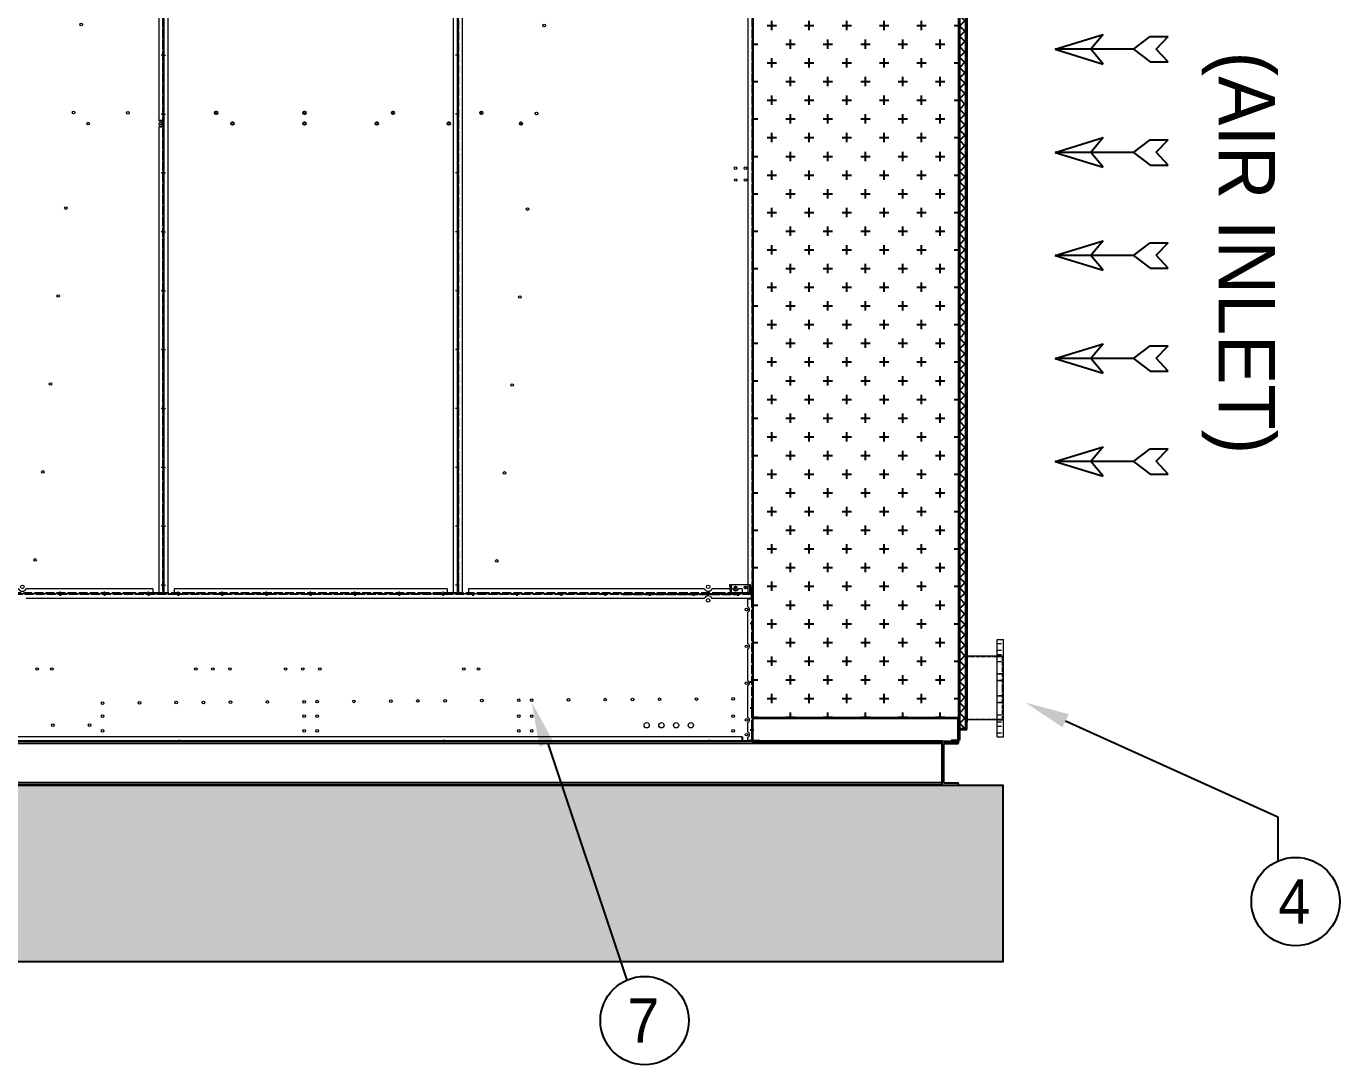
# Model space of a CAD drawing. Header units: millimetres. Extents: x 3347 to 35460, y 2813 to 25521.
# Drawn here: x 17433 to 21893, y 9521 to 13048 of the extents above; entities that cross this region are included whole.
import ezdxf
from ezdxf import colors
from ezdxf.entities.mleader import LeaderData, LeaderLine
from ezdxf.enums import TextEntityAlignment as Align
from ezdxf.math import Vec2, Vec3

# ---------------------------------------------------------------- set-up
doc = ezdxf.new("R2010")
doc.units = ezdxf.units.MM
doc.linetypes.add('DASHED', pattern=[15, 12, -3])
for name, color, linetype in [('냉각탑_dim', 1, 'Continuous'), ('냉각탑_text', 3, 'Continuous'), ('냉각탑_기초', 23, 'Continuous'), ('냉각탑_찬넬방진', 1, 'Continuous')]:
    doc.layers.add(name, color=color, linetype=linetype)
doc.styles.get("Standard").update_dxf_attribs({"font": 'arial.ttf'})
doc.styles.add('돋움', font='Dotum.ttf')

# ---------------------------------------------------------------- blocks, each defined once
blk = doc.blocks.new('화살표 IN OUT')
at = {"layer": '냉각탑_dim'}
for p, q in [((-163.5, 50), (-121.5, 0)), ((0, 0), (-163.5, 50)), ((-322.7, 43), (-383.9, 43)), ((-343.1, 0.5), (-383.9, 43)), ((-383.9, -43), (-343.1, 0.5)), ((-266.4, 0), (-322.7, 43)), ((-266.4, 0), (-322.7, -43)), ((-266.4, 0), (0, 0)), ((-163.5, -50), (-121.5, 0)), ((0, 0), (-163.5, -50)), ((-322.7, -43), (-383.9, -43))]:
    blk.add_line(p, q, dxfattribs=at)
blk = doc.blocks.new('A$C579358C4')
at = {"color": 7, "lineweight": 13, "ltscale": 0.055146}
blk.add_line((2.3, 30.2), (0, 3.8), dxfattribs=at)
at = {"color": 7, "lineweight": 13, "ltscale": 0.035719}
blk.add_line((3.5, 20.7), (2, 3.6), dxfattribs=at)
at = {"color": 7, "lineweight": 13, "ltscale": 0.004167}
for p, q in [((4.3, 30), (2.3, 30.2)), ((72.6, 29.8), (70.6, 30))]:
    blk.add_line(p, q, dxfattribs=at)
at = {"color": 7, "lineweight": 13, "ltscale": 0.13159}
for p, q in [((66.7, 30), (3.5, 30)), ((66.7, 0), (3.5, 0))]:
    blk.add_line(p, q, dxfattribs=at)
at = {"color": 7, "lineweight": 13, "ltscale": 0.055208}
for p, q in [((3.5, 3.5), (3.5, 30)), ((66.7, 3.5), (66.7, 30)), ((66.7, 30), (66.7, 3.5))]:
    blk.add_line(p, q, dxfattribs=at)
at = {"color": 7, "linetype": 'DASHED', "lineweight": 13, "ltscale": 0.055208}
blk.add_line((3.5, 30), (3.5, 3.5), dxfattribs=at)
at = {"color": 7, "linetype": 'DASHED', "lineweight": 13, "ltscale": 0.001633}
blk.add_line((4.3, 30), (3.5, 30), dxfattribs=at)
at = {"color": 7, "linetype": 'DASHED', "lineweight": 13, "ltscale": 0.019427}
blk.add_line((4.3, 30), (3.5, 20.7), dxfattribs=at)
at = {"color": 7, "lineweight": 13, "ltscale": 0.007292}
for p, q in [((3.5, 3.5), (3.5, 0)), ((66.7, 3.5), (66.7, 0))]:
    blk.add_line(p, q, dxfattribs=at)
at = {"color": 7, "linetype": 'DASHED', "lineweight": 13, "ltscale": 0.003125}
blk.add_line((3.5, 2), (3.5, 3.5), dxfattribs=at)
at = {"color": 7, "linetype": 'DASHED', "lineweight": 13, "ltscale": 0.13159}
blk.add_line((3.5, 2), (66.7, 2), dxfattribs=at)
at = {"color": 7, "linetype": 'DASHED', "lineweight": 13, "ltscale": 0.004167}
for p, q in [((3.5, 0), (3.5, 2)), ((25, 0), (25, 2)), ((25, 0), (25, 2)), ((25, 0), (25, 2)), ((25, 0), (25, 2)), ((25, 0), (25, 2)), ((25, 0), (25, 2)), ((25, 0), (25, 2)), ((25, 0), (25, 2)), ((25, 0), (25, 2)), ((25, 0), (25, 2)), ((25, 0), (25, 2)), ((45, 0), (45, 2)), ((45, 0), (45, 2)), ((45, 0), (45, 2)), ((45, 0), (45, 2)), ((45, 0), (45, 2)), ((45, 0), (45, 2)), ((45, 0), (45, 2)), ((45, 0), (45, 2)), ((45, 0), (45, 2)), ((45, 0), (45, 2)), ((45, 0), (45, 2)), ((66.7, 0), (66.7, 2)), ((71.4, 16.7), (69.4, 16.8)), ((71.4, 16.7), (69.4, 16.8)), ((72, 22.6), (70, 22.8)), ((72, 22.6), (70, 22.8))]:
    blk.add_line(p, q, dxfattribs=at)
at = {"color": 7, "lineweight": 13, "ltscale": 0.129957}
blk.add_line((66.7, 30), (4.3, 30), dxfattribs=at)
at = {"color": 7, "lineweight": 13, "ltscale": 0.003125}
blk.add_line((66.7, 2), (66.7, 3.5), dxfattribs=at)
at = {"color": 7, "lineweight": 13, "ltscale": 0.000261465}
for p, q in [((66.8, 2), (66.7, 2)), ((66.7, 0), (66.8, 0))]:
    blk.add_line(p, q, dxfattribs=at)
at = {"color": 7, "lineweight": 13, "ltscale": 0.055693}
for p, q in [((70.6, 30), (68.3, 3.4)), ((72.6, 29.8), (70.3, 3.2))]:
    blk.add_line(p, q, dxfattribs=at)
at = {"color": 7, "lineweight": 13}
for centre in [(18.5, 20), (51.7, 20)]:
    blk.add_circle(centre, 3, dxfattribs=at)
for centre, radius, start, end in [((3.5, 3.5), 3.5, 175, 270), ((3.5, 3.5), 1.5, 175, 270), ((66.8, 3.5), 1.5, 270, 355), ((66.8, 3.5), 3.5, 270, 355)]:
    blk.add_arc(centre, radius, start, end, dxfattribs=at)
blk = doc.blocks.new('A$C66D76F0F')
at = {"color": 7, "lineweight": 13, "ltscale": 2.5}
for p, q in [((5, 2857.9), (8.1, 2857.9)), ((5, 2857.9), (5, 8.1)), ((8.1, 2861), (8.1, 2859.4)), ((21.6, 2861), (8.1, 2861)), ((8.1, 2859.4), (8.1, 2857.9)), ((8.1, 2859.4), (21.6, 2859.4)), ((20, 2857.9), (8.1, 2857.9)), ((20, 2774), (20, 2857.9)), ((21.6, 2861), (987.4, 2861)), ((21.6, 2861), (21.6, 2857.9)), ((21.6, 2846), (21.6, 2857.9)), ((1000.9, 2861), (987.4, 2861)), ((987.4, 2861), (987.4, 2857.9)), ((987.4, 2859.4), (1000.9, 2859.4)), ((987.4, 2846), (987.4, 2857.9)), ((989, 2857.9), (989, 1610.4)), ((1000.9, 2857.9), (989, 2857.9)), ((1000.9, 2861), (1000.9, 2859.4)), ((1000.9, 2859.4), (1000.9, 2857.9)), ((1004, 2857.9), (1000.9, 2857.9)), ((1004, 8.1), (1004, 2857.9)), ((987.4, 2846), (21.6, 2846)), ((20, 8.1), (20, 2758)), ((989, 1590.4), (989, 8.1)), ((5, 8.1), (8.1, 8.1)), ((8.1, 8.1), (20, 8.1)), ((8.1, 6.6), (8.1, 8.1)), ((8.1, 5), (8.1, 6.6)), ((21.6, 6.6), (8.1, 6.6)), ((8.1, 5), (21.6, 5)), ((21.6, 5), (98.3, 5)), ((53.9, 20), (40, 20)), ((40, 20), (40, 5)), ((92.3, 20), (73, 20)), ((105, 6.6), (98.3, 6.6)), ((105, 5), (98.3, 5)), ((111.7, 6.6), (105, 6.6)), ((111.7, 5), (105, 5)), ((127.3, 20), (111.4, 20)), ((111.7, 5), (897.3, 5)), ((512.7, 20), (146.4, 20)), ((969, 20), (539.3, 20)), ((904, 6.6), (897.3, 6.6)), ((904, 5), (897.3, 5)), ((910.7, 6.6), (904, 6.6)), ((910.7, 5), (904, 5)), ((910.7, 5), (987.4, 5)), ((969, 20), (969, 5)), ((1000.9, 6.6), (987.4, 6.6)), ((987.4, 5), (1000.9, 5)), ((989, 8.1), (1000.9, 8.1)), ((1000.9, 6.6), (1000.9, 8.1)), ((1004, 8.1), (1000.9, 8.1)), ((1000.9, 5), (1000.9, 6.6))]:
    blk.add_line(p, q, dxfattribs=at)
at = {"color": 7, "linetype": 'DASHED', "lineweight": 13, "ltscale": 2.5}
for p, q in [((6.6, 8.1), (6.6, 2857.9)), ((21.6, 2859.4), (987.4, 2859.4)), ((50, 2859.4), (50, 2861)), ((59, 2859.4), (59, 2861)), ((200, 2859.4), (200, 2861)), ((209, 2859.4), (209, 2861)), ((350, 2859.4), (350, 2861)), ((359, 2859.4), (359, 2861)), ((500, 2859.4), (500, 2861)), ((509, 2859.4), (509, 2861)), ((650, 2859.4), (650, 2861)), ((659, 2859.4), (659, 2861)), ((800, 2859.4), (800, 2861)), ((809, 2859.4), (809, 2861)), ((950, 2859.4), (950, 2861)), ((959, 2859.4), (959, 2861)), ((1002.4, 2857.9), (1002.4, 8.1)), ((1002.4, 2836), (1004, 2836)), ((1002.4, 2830), (1004, 2830)), ((1002.4, 2636), (1004, 2636)), ((1002.4, 2630), (1004, 2630)), ((5, 2507.5), (6.6, 2507.5)), ((5, 2498.5), (6.6, 2498.5)), ((1002.4, 2436), (1004, 2436)), ((1002.4, 2430), (1004, 2430)), ((5, 2307.5), (6.6, 2307.5)), ((5, 2298.5), (6.6, 2298.5)), ((1002.4, 2236), (1004, 2236)), ((1002.4, 2230), (1004, 2230)), ((5, 2107.5), (6.6, 2107.5)), ((5, 2098.5), (6.6, 2098.5)), ((1002.4, 2036), (1004, 2036)), ((1002.4, 2030), (1004, 2030)), ((5, 1907.5), (6.6, 1907.5)), ((5, 1898.5), (6.6, 1898.5)), ((1002.4, 1836), (1004, 1836)), ((1002.4, 1830), (1004, 1830)), ((5, 1707.5), (6.6, 1707.5)), ((5, 1698.5), (6.6, 1698.5)), ((1002.4, 1636), (1004, 1636)), ((1002.4, 1630), (1004, 1630)), ((5, 1507.5), (6.6, 1507.5)), ((5, 1498.5), (6.6, 1498.5)), ((1002.4, 1436), (1004, 1436)), ((1002.4, 1430), (1004, 1430)), ((5, 1307.5), (6.6, 1307.5)), ((5, 1298.5), (6.6, 1298.5)), ((1002.4, 1236), (1004, 1236)), ((1002.4, 1230), (1004, 1230)), ((5, 1107.5), (6.6, 1107.5)), ((5, 1098.5), (6.6, 1098.5)), ((1002.4, 1036), (1004, 1036)), ((1002.4, 1030), (1004, 1030)), ((5, 907.5), (6.6, 907.5)), ((5, 898.5), (6.6, 898.5)), ((1002.4, 836), (1004, 836)), ((1002.4, 830), (1004, 830)), ((5, 707.5), (6.6, 707.5)), ((5, 698.5), (6.6, 698.5)), ((1002.4, 636), (1004, 636)), ((1002.4, 630), (1004, 630)), ((5, 507.5), (6.6, 507.5)), ((5, 498.5), (6.6, 498.5)), ((1002.4, 436), (1004, 436)), ((1002.4, 430), (1004, 430)), ((5, 307.5), (6.6, 307.5)), ((5, 298.5), (6.6, 298.5)), ((1002.4, 236), (1004, 236)), ((1002.4, 230), (1004, 230)), ((5, 107.5), (6.6, 107.5)), ((5, 98.5), (6.6, 98.5)), ((98.3, 6.6), (21.6, 6.6)), ((50, 5), (50, 6.6)), ((59, 5), (59, 6.6)), ((897.3, 6.6), (111.7, 6.6)), ((200, 5), (200, 6.6)), ((209, 5), (209, 6.6)), ((350, 5), (350, 6.6)), ((359, 5), (359, 6.6)), ((500, 5), (500, 6.6)), ((509, 5), (509, 6.6)), ((650, 5), (650, 6.6)), ((659, 5), (659, 6.6)), ((800, 5), (800, 6.6)), ((809, 5), (809, 6.6)), ((987.4, 6.6), (910.7, 6.6)), ((950, 5), (950, 6.6)), ((959, 5), (959, 6.6)), ((1002.4, 36), (1004, 36)), ((1002.4, 30), (1004, 30))]:
    blk.add_line(p, q, dxfattribs=at)
at = {"color": 7, "lineweight": 5}
for p, q in [((54.5, 2866), (54.5, 2854.4)), ((204.5, 2866), (204.5, 2854.4)), ((354.5, 2866), (354.5, 2854.4)), ((504.5, 2866), (504.5, 2854.4)), ((654.5, 2866), (654.5, 2854.4)), ((804.5, 2866), (804.5, 2854.4)), ((954.5, 2866), (954.5, 2854.4)), ((1009, 2833), (997.4, 2833)), ((0, 2703), (11.6, 2703)), ((1009, 2633), (997.4, 2633)), ((0, 2503), (11.6, 2503)), ((1009, 2433), (997.4, 2433)), ((0, 2303), (11.6, 2303)), ((1009, 2233), (997.4, 2233)), ((0, 2103), (11.6, 2103)), ((1009, 2033), (997.4, 2033)), ((0, 1903), (11.6, 1903)), ((1009, 1833), (997.4, 1833)), ((0, 1703), (11.6, 1703)), ((1009, 1633), (997.4, 1633)), ((0, 1503), (11.6, 1503)), ((1009, 1433), (997.4, 1433)), ((0, 1303), (11.6, 1303)), ((1009, 1233), (997.4, 1233)), ((0, 1103), (11.6, 1103)), ((1009, 1033), (997.4, 1033)), ((0, 903), (11.6, 903)), ((1009, 833), (997.4, 833)), ((0, 703), (11.6, 703)), ((1009, 633), (997.4, 633)), ((0, 503), (11.6, 503)), ((1009, 433), (997.4, 433)), ((0, 303), (11.6, 303)), ((1009, 233), (997.4, 233)), ((0, 103), (11.6, 103)), ((54.5, 0), (54.5, 11.6)), ((204.5, 0), (204.5, 11.6)), ((354.5, 0), (354.5, 11.6)), ((504.5, 0), (504.5, 11.6)), ((654.5, 0), (654.5, 11.6)), ((804.5, 0), (804.5, 11.6)), ((954.5, 0), (954.5, 11.6)), ((1009, 33), (997.4, 33))]:
    blk.add_line(p, q, dxfattribs=at)
at = {"color": 7, "ltscale": 2.5}
for p, q in [((994.4, 1610.4), (989, 1610.4)), ((994.4, 1590.4), (989, 1590.4))]:
    blk.add_line(p, q, dxfattribs=at)
at = {"color": 7}
for centre in [(598.5, 2813.5), (645, 2813.5)]:
    blk.add_circle(centre, 4.5, dxfattribs=at)
at = {"color": 7, "lineweight": 13, "ltscale": 2.5}
for centre, radius in [((804.6, 2833.9), 4.5), ((778.4, 2535.1), 4.5), ((752.3, 2236.2), 4.5), ((726.1, 1937.4), 4.5), ((700, 1638.5), 4.5), ((884.4, 1637.4), 4.5), ((749.4, 1600.4), 4.5), ((994.4, 1600.4), 4.5), ((673.7, 1313.8), 4.5), ((647.5, 1015), 4.5), ((621.4, 716.1), 4.5), ((595.2, 417.3), 4.5), ((569.1, 118.4), 4.5), ((526, 27), 6), ((526, 27), 6)]:
    blk.add_circle(centre, radius, dxfattribs=at)
at = {"color": 7, "lineweight": 13}
for centre in [(26, 2766), (62.3, 2715.9), (157.9, 2686.4), (253.4, 2656.9), (344, 2644), (257.2, 2601), (292.2, 2601), (330.6, 2601), (365.6, 2601), (162.7, 1557), (197.7, 1557), (236.1, 1557), (271.1, 1557), (162.4, 1517), (197.4, 1517), (235.8, 1517), (270.8, 1517), (28.5, 23), (63.5, 23), (101.9, 23), (136.9, 23)]:
    blk.add_circle(centre, 4.5, dxfattribs=at)
at = {"color": 7, "lineweight": 13, "ltscale": 2.5}
for centre, radius, start, end in [((26, 2766), 10, 126.8725, 233.1275), ((526, 27), 15, 207.8181, 332.1819)]:
    blk.add_arc(centre, radius, start, end, dxfattribs=at)
at = {"color": 7, "ltscale": 2.5}
for centre, start, end in [((994.4, 1600.4), 16.262, 90), ((994.4, 1600.4), 270, 343.738), ((1013.6, 1600.4), 163.738, 196.262)]:
    blk.add_arc(centre, 10, start, end, dxfattribs=at)
at = {"color": 7, "lineweight": 5}
for centre in [(63.5, 23), (101.9, 23), (136.9, 23)]:
    blk.add_arc(centre, 10, 197.4609, 342.5391, dxfattribs=at)
blk = doc.blocks.new('A$C7131374D')
at = {"color": 7, "lineweight": 13, "ltscale": 2.5}
for p, q in [((16.6, 2856), (3.1, 2856)), ((3.1, 2856), (3.1, 2854.4)), ((16.6, 2856), (982.4, 2856)), ((16.6, 2856), (16.6, 2852.9)), ((995.9, 2856), (982.4, 2856)), ((982.4, 2856), (982.4, 2852.9)), ((995.9, 2856), (995.9, 2854.4)), ((0, 2852.9), (3.1, 2852.9)), ((0, 2852.9), (0, 3.1)), ((3.1, 2854.4), (16.6, 2854.4)), ((3.1, 2854.4), (3.1, 2852.9)), ((15, 2852.9), (3.1, 2852.9)), ((15, 3.1), (15, 2852.9)), ((16.6, 2841), (16.6, 2852.9)), ((982.4, 2841), (16.6, 2841)), ((982.4, 2854.4), (995.9, 2854.4)), ((982.4, 2841), (982.4, 2852.9)), ((984, 2852.9), (984, 3.1)), ((995.9, 2852.9), (984, 2852.9)), ((995.9, 2854.4), (995.9, 2852.9)), ((999, 2852.9), (995.9, 2852.9)), ((999, 3.1), (999, 2852.9)), ((0, 3.1), (3.1, 3.1)), ((3.1, 3.1), (15, 3.1)), ((3.1, 1.6), (3.1, 3.1)), ((3.1, 0), (3.1, 1.6)), ((16.6, 1.6), (3.1, 1.6)), ((3.1, 0), (16.6, 0)), ((16.6, 0), (93.3, 0)), ((835.7, 15), (35, 15)), ((35, 15), (35, 0)), ((100, 1.6), (93.3, 1.6)), ((100, 0), (93.3, 0)), ((106.7, 1.6), (100, 1.6)), ((106.7, 0), (100, 0)), ((106.7, 0), (892.3, 0)), ((933.4, 15), (862.3, 15)), ((899, 1.6), (892.3, 1.6)), ((899, 0), (892.3, 0)), ((905.7, 1.6), (899, 1.6)), ((905.7, 0), (899, 0)), ((905.7, 0), (982.4, 0)), ((964, 15), (950.7, 15)), ((964, 15), (964, 0)), ((995.9, 1.6), (982.4, 1.6)), ((982.4, 0), (995.9, 0)), ((984, 3.1), (995.9, 3.1)), ((999, 3.1), (995.9, 3.1)), ((995.9, 1.6), (995.9, 3.1)), ((995.9, 0), (995.9, 1.6))]:
    blk.add_line(p, q, dxfattribs=at)
at = {"color": 7, "linetype": 'DASHED', "lineweight": 13, "ltscale": 2.5}
for p, q in [((45, 2854.4), (45, 2856)), ((54, 2854.4), (54, 2856)), ((195, 2854.4), (195, 2856)), ((204, 2854.4), (204, 2856)), ((345, 2854.4), (345, 2856)), ((354, 2854.4), (354, 2856)), ((495, 2854.4), (495, 2856)), ((504, 2854.4), (504, 2856)), ((645, 2854.4), (645, 2856)), ((654, 2854.4), (654, 2856)), ((795, 2854.4), (795, 2856)), ((804, 2854.4), (804, 2856)), ((945, 2854.4), (945, 2856)), ((954, 2854.4), (954, 2856)), ((1.6, 2832.5), (0, 2832.5)), ((1.6, 2823.5), (0, 2823.5)), ((1.6, 3.1), (1.6, 2852.9)), ((16.6, 2854.4), (982.4, 2854.4)), ((997.4, 2852.9), (997.4, 3.1)), ((999, 2701), (997.4, 2701)), ((999, 2695), (997.4, 2695)), ((1.6, 2632.5), (0, 2632.5)), ((1.6, 2623.5), (0, 2623.5)), ((999, 2501), (997.4, 2501)), ((999, 2495), (997.4, 2495)), ((1.6, 2432.5), (0, 2432.5)), ((1.6, 2423.5), (0, 2423.5)), ((999, 2301), (997.4, 2301)), ((999, 2295), (997.4, 2295)), ((1.6, 2232.5), (0, 2232.5)), ((1.6, 2223.5), (0, 2223.5)), ((999, 2101), (997.4, 2101)), ((999, 2095), (997.4, 2095)), ((1.6, 2032.5), (0, 2032.5)), ((1.6, 2023.5), (0, 2023.5)), ((999, 1901), (997.4, 1901)), ((999, 1895), (997.4, 1895)), ((1.6, 1832.5), (0, 1832.5)), ((1.6, 1823.5), (0, 1823.5)), ((999, 1701), (997.4, 1701)), ((999, 1695), (997.4, 1695)), ((1.6, 1632.5), (0, 1632.5)), ((1.6, 1623.5), (0, 1623.5)), ((999, 1501), (997.4, 1501)), ((999, 1495), (997.4, 1495)), ((1.6, 1432.5), (0, 1432.5)), ((1.6, 1423.5), (0, 1423.5)), ((999, 1301), (997.4, 1301)), ((999, 1295), (997.4, 1295)), ((1.6, 1232.5), (0, 1232.5)), ((1.6, 1223.5), (0, 1223.5)), ((999, 1101), (997.4, 1101)), ((999, 1095), (997.4, 1095)), ((1.6, 1032.5), (0, 1032.5)), ((1.6, 1023.5), (0, 1023.5)), ((999, 901), (997.4, 901)), ((999, 895), (997.4, 895)), ((1.6, 832.5), (0, 832.5)), ((1.6, 823.5), (0, 823.5)), ((999, 701), (997.4, 701)), ((999, 695), (997.4, 695)), ((1.6, 632.5), (0, 632.5)), ((1.6, 623.5), (0, 623.5)), ((1.6, 432.5), (0, 432.5)), ((1.6, 423.5), (0, 423.5)), ((1.6, 232.5), (0, 232.5)), ((1.6, 223.5), (0, 223.5)), ((1.6, 32.5), (0, 32.5)), ((1.6, 23.5), (0, 23.5)), ((93.3, 1.6), (16.6, 1.6)), ((45, 0), (45, 1.6)), ((54, 0), (54, 1.6)), ((892.3, 1.6), (106.7, 1.6)), ((195, 0), (195, 1.6)), ((204, 0), (204, 1.6)), ((345, 0), (345, 1.6)), ((354, 0), (354, 1.6)), ((495, 0), (495, 1.6)), ((504, 0), (504, 1.6)), ((645, 0), (645, 1.6)), ((654, 0), (654, 1.6)), ((795, 0), (795, 1.6)), ((804, 0), (804, 1.6)), ((982.4, 1.6), (905.7, 1.6)), ((945, 0), (945, 1.6)), ((954, 0), (954, 1.6))]:
    blk.add_line(p, q, dxfattribs=at)
at = {"color": 7, "lineweight": 13, "ltscale": 2.5}
for centre, radius in [((370.2, 2825.1), 4.5), ((344, 2526.3), 4.5), ((317.9, 2227.4), 4.5), ((291.7, 1928.6), 4.5), ((265.6, 1629.7), 4.5), ((235.6, 1305.4), 4.5), ((209.4, 1006.6), 4.5), ((183.3, 707.7), 4.5), ((157.1, 408.9), 4.5), ((131, 110), 4.5), ((849, 22), 6)]:
    blk.add_circle(centre, radius, dxfattribs=at)
at = {"color": 7, "lineweight": 13}
for centre in [(942.3, 2828), (975.3, 2828), (942.1, 1444), (975.3, 1444), (942.3, 1404), (975.3, 1404), (942.1, 20), (975.3, 20)]:
    blk.add_circle(centre, 4.5, dxfattribs=at)
at = {"color": 7, "lineweight": 25, "ltscale": 1.25}
for centre in [(78.4, 1632.4), (213.4, 1595.4)]:
    blk.add_circle(centre, 4.5, dxfattribs=at)
at = {"color": 7, "lineweight": 13, "ltscale": 2.5}
blk.add_arc((849, 22), 15, 207.8181, 332.1819, dxfattribs=at)
at = {"color": 7}
blk.add_arc((942.1, 20), 10, 210.0024, 329.9976, dxfattribs=at)
blk = doc.blocks.new('1')
h = blk.add_hatch()
h.set_pattern_fill('CROSS', color=5, scale=10)
h.set_pattern_definition([(0, (-663311.014, 25116.09), (63.5, 63.5), [31.75, -95.25]), (90, (-663295.14, 25100.216), (-63.5, 63.5), [31.75, -95.25])])
h.paths.add_polyline_path([(20598.7, 14178.3), (19900.3, 14178.3), (19900.3, 10700.3), (20598.7, 10700.3)])
at = {"ltscale": 500}
h = blk.add_hatch(dxfattribs=at)
h.set_pattern_fill('ANSI37', color=251, scale=200)
h.set_pattern_definition([(45, (-10775.428, -1888.057), (-17.67767, 17.67767), []), (135, (-10775.428, -1888.057), (-17.67767, -17.67767), [])])
h.paths.add_polyline_path([(20623.7, 13555.8), (20623.7, 14177.6), (20601.9, 14177.6), (20601.9, 10663), (20623.7, 10663), (20623.7, 10684.8)])
for p, q in [((19898.7, 14220.3), (19898.7, 10620.3)), ((20598.7, 14220.3), (20598.7, 10620.3)), ((19900.3, 14178.3), (19900.3, 10700.3)), ((20598.7, 14179.9), (20598.7, 10698.7)), ((19900.3, 10700.3), (20598.7, 10700.3)), ((19900.3, 10698.7), (20597.1, 10698.7)), ((19900.3, 10621.9), (19900.3, 10698.7)), ((20597.1, 10621.9), (20597.1, 10698.7)), ((19923.7, 10621.9), (19923.7, 10620.3)), ((19923.7, 10620.3), (20573.7, 10620.3)), ((20573.7, 10621.9), (20573.7, 10620.3))]:
    blk.add_line(p, q)
at = {"color": 251, "ltscale": 500}
for p, q in [((20598.7, 14217.3), (20598.7, 10623.3)), ((20601.9, 14217.3), (20601.9, 10623.3)), ((20623.7, 10684.8), (20623.7, 14155.8)), ((20626.9, 14155.8), (20626.9, 10684.8)), ((20601.9, 10663), (20623.7, 10663)), ((20623.7, 10663), (20623.7, 10684.8)), ((20623.7, 10684.8), (20626.9, 10684.8)), ((20626.9, 10659.8), (20626.9, 10684.8)), ((20598.7, 10623.3), (20601.9, 10623.3)), ((20601.9, 10659.8), (20626.9, 10659.8))]:
    blk.add_line(p, q, dxfattribs=at)
at = {"color": 7, "lineweight": 13, "ltscale": 2.5}
for p, q in [((17899.7, 13975.2), (17899.7, 11125.4)), ((17914.7, 11125.4), (17914.7, 13975.2)), ((18882.7, 13975.2), (18882.7, 11125.4)), ((18897.7, 11125.4), (18897.7, 13975.2)), ((19895.2, 11120.3), (16902.2, 11120.3)), ((17899.7, 11125.4), (17902.8, 11125.4)), ((17902.8, 11123.9), (17902.8, 11125.4)), ((17902.8, 11125.4), (17914.7, 11125.4)), ((17916.3, 11123.9), (17902.8, 11123.9)), ((17902.8, 11122.3), (17902.8, 11123.9)), ((17902.8, 11122.3), (17916.3, 11122.3)), ((17915.8, 11122.3), (17992.5, 11122.3)), ((18862.7, 11137.3), (17934.7, 11137.3)), ((17934.7, 11137.3), (17934.7, 11122.3)), ((17999.2, 11123.9), (17992.5, 11123.9)), ((17999.2, 11122.3), (17992.5, 11122.3)), ((18005.9, 11123.9), (17999.2, 11123.9)), ((18005.9, 11122.3), (17999.2, 11122.3)), ((18005.9, 11122.3), (18791.5, 11122.3)), ((18798.2, 11123.9), (18791.5, 11123.9)), ((18798.2, 11122.3), (18791.5, 11122.3)), ((18804.9, 11123.9), (18798.2, 11123.9)), ((18804.9, 11122.3), (18798.2, 11122.3)), ((18804.9, 11122.3), (18881.6, 11122.3)), ((18862.7, 11137.3), (18862.7, 11122.3)), ((18895.1, 11123.9), (18881.6, 11123.9)), ((18881.6, 11122.3), (18895.1, 11122.3)), ((18882.7, 11125.4), (18895.1, 11125.4)), ((18897.7, 11125.4), (18895.1, 11125.4)), ((18895.1, 11123.9), (18895.1, 11125.4)), ((18895.1, 11122.3), (18895.1, 11123.9)), ((19458.2, 11120.3), (19851.2, 11120.3)), ((19895.2, 11120.3), (19895.2, 11116.8)), ((19895.2, 11105.3), (19895.2, 11116.8)), ((19896.7, 11116.8), (19895.2, 11116.8)), ((19896.7, 11103.3), (19896.7, 11116.8)), ((19898.7, 11116.8), (19896.7, 11116.8)), ((19898.7, 11116.8), (19898.7, 11103.3)), ((19735.4, 11105.3), (17433, 11105.3)), ((19895.2, 11105.3), (19762, 11105.3)), ((19883.7, 11076), (19883.7, 11103.3)), ((19883.7, 11103.3), (19895.2, 11103.3)), ((19898.7, 11103.3), (19895.2, 11103.3)), ((19898.7, 10623.8), (19898.7, 11103.3)), ((19883.7, 10951), (19883.7, 11058.6)), ((19883.7, 10826), (19883.7, 10933.6)), ((19883.7, 10701), (19883.7, 10808.6)), ((19883.7, 10651), (19883.7, 10683.6)), ((19863.7, 10635.3), (16933.7, 10635.3)), ((17941.9, 10620.3), (17055.5, 10620.3)), ((17941.9, 10622.3), (17948.7, 10622.3)), ((17941.9, 10620.3), (17948.7, 10620.3)), ((17955.5, 10622.3), (17948.7, 10622.3)), ((17955.5, 10620.3), (17948.7, 10620.3)), ((18841.9, 10620.3), (17955.5, 10620.3)), ((18841.9, 10622.3), (18848.7, 10622.3)), ((18841.9, 10620.3), (18848.7, 10620.3)), ((18855.5, 10622.3), (18848.7, 10622.3)), ((18855.5, 10620.3), (18848.7, 10620.3)), ((19741.9, 10620.3), (18855.5, 10620.3)), ((19741.9, 10622.3), (19748.7, 10622.3)), ((19741.9, 10620.3), (19748.7, 10620.3)), ((19755.5, 10622.3), (19748.7, 10622.3)), ((19755.5, 10620.3), (19748.7, 10620.3)), ((19881.7, 10620.3), (19755.5, 10620.3)), ((19881.7, 10622.3), (19895.2, 10622.3)), ((19895.2, 10620.3), (19881.7, 10620.3)), ((19883.7, 10623.8), (19883.7, 10633.6)), ((19883.7, 10623.8), (19895.2, 10623.8)), ((19898.7, 10623.8), (19895.2, 10623.8)), ((19895.2, 10622.3), (19895.2, 10623.8)), ((19895.2, 10620.3), (19895.2, 10622.3))]:
    blk.add_line(p, q, dxfattribs=at)
at = {"color": 7, "linetype": 'DASHED', "lineweight": 13, "ltscale": 2.5}
for p, q in [((17901.3, 11125.4), (17901.3, 13975.2)), ((18896.1, 13975.2), (18896.1, 11125.4)), ((17901.3, 11354.8), (17899.7, 11354.8)), ((17901.3, 11345.8), (17899.7, 11345.8)), ((19895.2, 11118.3), (16902.2, 11118.3)), ((17545.2, 11118.3), (17545.2, 11120.3)), ((17551.2, 11118.3), (17551.2, 11120.3)), ((17695.2, 11118.3), (17695.2, 11120.3)), ((17701.2, 11118.3), (17701.2, 11120.3)), ((17845.2, 11118.3), (17845.2, 11120.3)), ((17851.2, 11118.3), (17851.2, 11120.3)), ((17992.5, 11123.9), (17915.8, 11123.9)), ((17945.7, 11118.3), (17945.7, 11120.3)), ((17951.7, 11118.3), (17951.7, 11120.3)), ((18791.5, 11123.9), (18005.9, 11123.9)), ((18095.7, 11118.3), (18095.7, 11120.3)), ((18101.7, 11118.3), (18101.7, 11120.3)), ((18245.7, 11118.3), (18245.7, 11120.3)), ((18251.7, 11118.3), (18251.7, 11120.3)), ((18395.7, 11118.3), (18395.7, 11120.3)), ((18401.7, 11118.3), (18401.7, 11120.3)), ((18545.7, 11118.3), (18545.7, 11120.3)), ((18551.7, 11118.3), (18551.7, 11120.3)), ((18695.7, 11118.3), (18695.7, 11120.3)), ((18701.7, 11118.3), (18701.7, 11120.3)), ((18881.6, 11123.9), (18804.9, 11123.9)), ((18845.7, 11118.3), (18845.7, 11120.3)), ((18851.7, 11118.3), (18851.7, 11120.3)), ((18946.2, 11118.3), (18946.2, 11120.3)), ((18952.2, 11118.3), (18952.2, 11120.3)), ((19096.2, 11118.3), (19096.2, 11120.3)), ((19102.2, 11118.3), (19102.2, 11120.3)), ((19246.2, 11118.3), (19246.2, 11120.3)), ((19252.2, 11118.3), (19252.2, 11120.3)), ((19396.2, 11118.3), (19396.2, 11120.3)), ((19402.2, 11118.3), (19402.2, 11120.3)), ((19458.2, 11118.3), (19851.2, 11118.3)), ((19896.7, 10623.8), (19896.7, 11103.3)), ((17055.5, 10622.3), (17941.9, 10622.3)), ((17955.5, 10622.3), (18841.9, 10622.3)), ((18855.5, 10622.3), (19741.9, 10622.3)), ((19755.5, 10622.3), (19881.7, 10622.3))]:
    blk.add_line(p, q, dxfattribs=at)
at = {"color": 7, "lineweight": 5}
for p, q in [((17894.7, 12950.3), (17906.3, 12950.3)), ((18902.7, 12950.3), (18891.1, 12950.3)), ((17894.7, 12750.3), (17906.3, 12750.3)), ((18902.7, 12750.3), (18891.1, 12750.3)), ((17894.7, 12550.3), (17906.3, 12550.3)), ((18902.7, 12550.3), (18891.1, 12550.3)), ((17894.7, 12350.3), (17906.3, 12350.3)), ((18902.7, 12350.3), (18891.1, 12350.3)), ((17894.7, 12150.3), (17906.3, 12150.3)), ((18902.7, 12150.3), (18891.1, 12150.3)), ((17894.7, 11950.3), (17906.3, 11950.3)), ((18902.7, 11950.3), (18891.1, 11950.3)), ((17894.7, 11750.3), (17906.3, 11750.3)), ((18902.7, 11750.3), (18891.1, 11750.3)), ((17894.7, 11550.3), (17906.3, 11550.3)), ((18902.7, 11550.3), (18891.1, 11550.3)), ((17894.7, 11350.3), (17906.3, 11350.3)), ((18902.7, 11350.3), (18891.1, 11350.3)), ((17894.7, 11150.3), (17906.3, 11150.3)), ((17948.7, 11117.3), (17948.7, 11128.9)), ((18098.7, 11117.3), (18098.7, 11128.9)), ((18248.7, 11117.3), (18248.7, 11128.9)), ((18398.7, 11117.3), (18398.7, 11128.9)), ((18548.7, 11117.3), (18548.7, 11128.9)), ((18698.7, 11117.3), (18698.7, 11128.9)), ((18848.7, 11117.3), (18848.7, 11128.9)), ((18902.7, 11150.3), (18891.1, 11150.3))]:
    blk.add_line(p, q, dxfattribs=at)
at = {"color": 7}
for p, q in [((17548.2, 11125.3), (17548.2, 11113.3)), ((17698.2, 11125.3), (17698.2, 11113.3)), ((17848.2, 11125.3), (17848.2, 11113.3)), ((17948.7, 11125.3), (17948.7, 11113.3)), ((18098.7, 11125.3), (18098.7, 11113.3)), ((18248.7, 11125.3), (18248.7, 11113.3)), ((18398.7, 11125.3), (18398.7, 11113.3)), ((18548.7, 11125.3), (18548.7, 11113.3)), ((18698.7, 11125.3), (18698.7, 11113.3)), ((18848.7, 11125.3), (18848.7, 11113.3)), ((18949.2, 11125.3), (18949.2, 11113.3)), ((19099.2, 11125.3), (19099.2, 11113.3)), ((19249.2, 11125.3), (19249.2, 11113.3)), ((19399.2, 11125.3), (19399.2, 11113.3)), ((19549.2, 11125.3), (19549.2, 11113.3)), ((19699.2, 11125.3), (19699.2, 11113.3)), ((19849.2, 11125.3), (19849.2, 11113.3)), ((19903.7, 11020.3), (19891.7, 11020.3)), ((19903.7, 10820.3), (19891.7, 10820.3)), ((19903.7, 10732.8), (19891.7, 10732.8)), ((19903.7, 10657.8), (19891.7, 10657.8))]:
    blk.add_line(p, q, dxfattribs=at)
at = {"color": 7, "lineweight": 13, "ltscale": 1.25}
for p, q in [((20730, 10635.3), (20730, 10965.3)), ((20752, 10635.3), (20752, 10965.3)), ((20730, 10692.2), (20626.9, 10692.2)), ((20730, 10635.3), (20752, 10635.3))]:
    blk.add_line(p, q, dxfattribs=at)
at = {"color": 7, "linetype": 'DASHED', "lineweight": 13, "ltscale": 1.25}
for p, q in [((20747, 10800.3), (20747, 10692.2)), ((20752, 10774.3), (20730, 10774.3)), ((20730, 10774.3), (20752, 10774.3)), ((20752, 10751.3), (20730, 10751.3)), ((20730, 10751.3), (20752, 10751.3)), ((20730, 10709.3), (20752, 10709.3)), ((20730, 10709.3), (20752, 10709.3)), ((20747, 10694.2), (20626.9, 10694.2)), ((20747, 10692.2), (20730, 10692.2)), ((20752, 10691.3), (20730, 10691.3)), ((20730, 10686.3), (20752, 10686.3)), ((20730, 10686.3), (20752, 10686.3)), ((20730, 10671.7), (20752, 10671.7)), ((20730, 10671.7), (20752, 10671.7)), ((20730, 10648.7), (20752, 10648.7)), ((20730, 10648.7), (20752, 10648.7))]:
    blk.add_line(p, q, dxfattribs=at)
at = {"color": 7, "ltscale": 2.5}
blk.add_line((19863.7, 10635.3), (19863.7, 10620.3), dxfattribs=at)
at = {"ltscale": 500}
for p, q in [((19898.7, 10620.3), (19923.7, 10620.3)), ((19900.3, 10621.9), (19923.7, 10621.9)), ((20597.1, 10621.9), (20573.7, 10621.9)), ((20598.7, 10620.3), (20573.7, 10620.3))]:
    blk.add_line(p, q, dxfattribs=at)
at = {"color": 7, "ltscale": 2.5}
for centre in [(18078.1, 12754.7), (18378.1, 12754.7), (18678.1, 12754.7), (18133.1, 12717.7), (18378.1, 12717.7), (18623.1, 12717.7), (18868.1, 12717.7)]:
    blk.add_circle(centre, 4.5, dxfattribs=at)
at = {"color": 7, "lineweight": 13, "ltscale": 2.5}
for centre, radius in [((19748.7, 11098.3), 6), ((19878.7, 11067.3), 4.5), ((19878.7, 10942.3), 4.5), ((17469.7, 10865.3), 4.5), ((17519.7, 10865.3), 4.5), ((18008.7, 10865.3), 4.5), ((18066.7, 10865.3), 4.5), ((18124.7, 10865.3), 4.5), ((18313.7, 10865.3), 4.5), ((18371.7, 10865.3), 4.5), ((18429.7, 10865.3), 4.5), ((18918.7, 10865.3), 4.5), ((18968.7, 10865.3), 4.5), ((19878.7, 10817.3), 4.5), ((19539.7, 10674.3), 9), ((19589.7, 10674.3), 9), ((19639.7, 10674.3), 9), ((19689.7, 10674.3), 9), ((19878.7, 10692.3), 4.5), ((19878.7, 10642.3), 4.5)]:
    blk.add_circle(centre, radius, dxfattribs=at)
at = {"color": 7, "lineweight": 13, "ltscale": 3}
for centre in [(17692.2, 10749.5), (17817.2, 10750.3), (17942.2, 10751.2), (18034.4, 10751.8), (18126.7, 10752.4), (18251.7, 10753.3), (18376.7, 10754.1), (18420.7, 10754.5), (18545.7, 10755.3), (18670.7, 10756.2), (18762.9, 10756.8), (18855.2, 10757.4), (18980.2, 10758.3), (19105.2, 10759.1), (19149.2, 10759.5), (19274.2, 10760.3), (19399.2, 10761.2), (19491.4, 10761.8), (19583.7, 10762.4), (19708.7, 10763.3), (19833.7, 10764.1), (17692.2, 10705.3), (18376.7, 10705.3), (18420.7, 10705.3), (19105.2, 10705.3), (19149.2, 10705.3), (19833.7, 10705.3), (17523.2, 10674.3), (17648.2, 10674.3), (17692.2, 10655.3), (18376.7, 10655.3), (18420.7, 10655.3), (19105.2, 10655.3), (19149.2, 10655.3), (19833.7, 10655.3)]:
    blk.add_circle(centre, 4.5, dxfattribs=at)
at = {"color": 7, "lineweight": 13, "ltscale": 2.5}
for centre, radius, start, end in [((19748.7, 11098.3), 15, 27.8181, 152.1819), ((19878.7, 11067.3), 10, 300, 60), ((19878.7, 10942.3), 10, 300, 60), ((19878.7, 10817.3), 10, 300, 60), ((19878.7, 10692.3), 10, 300, 60), ((19878.7, 10642.3), 10, 300, 60)]:
    blk.add_arc(centre, radius, start, end, dxfattribs=at)
at = {"layer": '냉각탑_dim'}
blk.add_solid([(19222.8, 10618.5), (19149.8, 10751.9), (19175.6, 10602)], dxfattribs=at)
at = {"layer": '냉각탑_찬넬방진', "ltscale": 150}
for p, q in [((19842.2, 10620.3), (16898.2, 10620.3)), ((20542.2, 10620.3), (20598.7, 10620.3)), ((20542.2, 10620.2), (20542.2, 10470.2)), ((20598.7, 10615.3), (20598.7, 10620.3)), ((20547.9, 10608.4), (20547.9, 10482.2)), ((20595.3, 10611.9), (20551.3, 10611.9)), ((20551.3, 10611.9), (20595.3, 10611.9)), ((20542.2, 10470.2), (20598.7, 10470.2)), ((20551.3, 10478.6), (20595.3, 10478.6)), ((20598.7, 10470.3), (20598.7, 10475.3))]:
    blk.add_line(p, q, dxfattribs=at)
at = {"layer": '냉각탑_찬넬방진', "ltscale": 30}
for p, q in [((20542.2, 10620.2), (16898.2, 10620.2)), ((20542.2, 10611.8), (16898.2, 10611.8)), ((20542.2, 10470.2), (13248.7, 10470.3)), ((20542.2, 10478.6), (13455.1, 10478.6))]:
    blk.add_line(p, q, dxfattribs=at)
at = {"layer": '냉각탑_찬넬방진', "ltscale": 150}
for centre, start, end in [((20551.3, 10608.6), 90, 180), ((20595.3, 10615.3), 270, 0), ((20595.3, 10615.2), 270, 0), ((20551.3, 10482), 180, 270), ((20595.3, 10475.2), 0, 90)]:
    blk.add_arc(centre, 3.39, start, end, dxfattribs=at)
at = {"color": 7}
for name, p in [('A$C66D76F0F', (16893.7, 11117.3)), ('A$C7131374D', (18899.7, 11122.3))]:
    blk.add_blockref(name, p, dxfattribs=at)
at = {"color": 7, "lineweight": 5, "xscale": -1}
blk.add_blockref('A$C579358C4', (19893.4, 11122.3), dxfattribs=at)

msp = doc.modelspace()

# ---------------------------------------------------------------- hatches: boundary and pattern name
h = msp.add_hatch()
h.set_pattern_fill('AR-CONC', color=4)
h.set_pattern_definition([(50, (-314631.3, -191839.03), (182.18467, -15.939086), [19.05, -209.55]), (355, (-314631.3, -191839.03), (-35.24342, 191.056845), [15.24, -167.64058]), (100.451445, (-314616.12, -191840.35), (146.94125, 175.11775), [16.19001, -178.090245]), (46.1842, (-314631.3, -191788.23), (271.07904, -42.04233), [28.575, -314.325]), (96.63556, (-314608.7, -191791.73), (237.40413, 247.42612), [24.28502, -267.1356]), (351.18415, (-314631.3, -191788.23), (237.40413, 247.42612), [22.85997, -251.45973]), (21, (-314605.9, -191800.93), (151.61439, -102.2652), [19.05, -209.55]), (326, (-314605.9, -191800.93), (61.80203, 184.18797), [15.24, -167.64]), (71.451445, (-314593.27, -191809.45), (213.41642, 81.92277), [16.19001, -178.08994]), (37.5, (-314631.3, -191839.026), (3.088603, 84.555039), [0, -165.608, 0, -170.18, 0, -168.275]), (7.5, (-314631.3, -191839.03), (66.819663, 100.180575), [0, -97.028, 0, -161.798, 0, -64.135]), (327.5, (-314687.94, -191839.026), (135.590595, -5.728744), [0, -63.5, 0, -198.12, 0, -262.89]), (317.5, (-314713.34, -191839.03), (148.12918, 25.42649), [0, -82.55, 0, -131.572, 0, -186.69])])
h.paths.add_polyline_path([(13248.7, 9870.3), (20748.7, 9870.3), (20748.7, 10470.3), (13248.7, 10470.3)])

# ---------------------------------------------------------------- linework, layer by layer
at = {"color": 7, "lineweight": 13, "ltscale": 1.25}
for p, q in [((20730, 10965.3), (20752, 10965.3)), ((20730, 10908.5), (20626.9, 10908.5))]:
    msp.add_line(p, q, dxfattribs=at)
at = {"color": 7, "linetype": 'DASHED', "lineweight": 13, "ltscale": 1.25}
for p, q in [((20730, 10951.9), (20752, 10951.9)), ((20730, 10951.9), (20752, 10951.9)), ((20730, 10928.9), (20752, 10928.9)), ((20730, 10928.9), (20752, 10928.9)), ((20747, 10906.5), (20626.9, 10906.5)), ((20730, 10914.3), (20752, 10914.3)), ((20730, 10914.3), (20752, 10914.3)), ((20752, 10909.3), (20730, 10909.3)), ((20747, 10908.5), (20730, 10908.5)), ((20730, 10891.3), (20752, 10891.3)), ((20730, 10891.3), (20752, 10891.3)), ((20747, 10908.5), (20747, 10800.3)), ((20752, 10849.3), (20730, 10849.3)), ((20730, 10849.3), (20752, 10849.3)), ((20752, 10826.3), (20730, 10826.3)), ((20730, 10826.3), (20752, 10826.3))]:
    msp.add_line(p, q, dxfattribs=at)
at = {"ltscale": 500}
msp.add_line((20598.7, 10470.3), (20748.7, 10470.3), dxfattribs=at)
at = {"ltscale": 500, "elevation": 0}
msp.add_lwpolyline([(13248.7, 10470.3), (20748.7, 10470.3), (20748.7, 9870.3), (13248.7, 9870.3)], dxfattribs=at)
at = {"layer": '냉각탑_dim', "linetype": 'ByBlock', "lineweight": -2}
msp.add_lwpolyline([(19203.6, 10611.8), (19472.2, 9808.5)], dxfattribs=at)
for centre in [(21743.2, 10075.5), (19532.5, 9671.1)]:
    msp.add_circle(centre, 150, dxfattribs=at)
at = {"layer": '냉각탑_기초', "lineweight": 20, "ltscale": 30}
msp.add_line((16365.2, 9870.2), (18751.6, 9870.2), dxfattribs=at)

# ---------------------------------------------------------------- block references
msp.add_blockref('1', (0, 0))
at = {"layer": '냉각탑_dim', "xscale": -1}
for p in [(20926.9, 12970.2), (20926.9, 12620.2), (20926.9, 12270.2), (20926.9, 11920.2), (20926.9, 11570.2)]:
    msp.add_blockref('화살표 IN OUT', p, dxfattribs=at)

# ---------------------------------------------------------------- texts
at = {"layer": '냉각탑_text', "style": '돋움'}
msp.add_text('(AIR INLET)', height=192, rotation=270, dxfattribs=at).set_placement((21577.8, 12278.8), align=Align.MIDDLE_CENTER)
for s, p in [('4', (21739, 10075.7)), ('7', (19528.2, 9671.3))]:
    msp.add_text(s, height=150, dxfattribs=at).set_placement(p, align=Align.MIDDLE_CENTER)

# ---------------------------------------------------------------- leaders
at = {"layer": '냉각탑_dim'}
ml = msp.add_multileader_mtext('Standard', dxfattribs=at)
ml.set_content('')
ml.set_leader_properties(color=256)
ml.build(insert=Vec2(0, 0))
ml.multileader.update_dxf_attribs({"text_right_attachment_type": 6, "dogleg_length": 5, "arrow_head_size": 150, "scale": 30})
ctx = ml.context
ctx.base_point, ctx.scale, ctx.char_height, ctx.arrow_head_size, ctx.landing_gap_size, ctx.plane_origin, ctx.plane_x_axis, ctx.plane_y_axis = Vec3(21683, 10212.9), 30, 5.4, 150, 2.7, Vec3(20977.5, 10634.1), Vec3(0, -1), Vec3(1, 0)
ctx.right_attachment = 6
notes = []
notes.append((ctx, [(0, (1, 1, 0), (21683, 10362.9), (0, -1), 150, [(0, [(20825.8, 10751.3)], 0, [])])]))
ctx.mtext, ml.multileader.dxf.content_type = None, 0
for ctx, leaders in notes:
    for number, flags, end, landing, length, lines in leaders:
        leader = LeaderData()
        leader.index, (leader.has_last_leader_line, leader.has_dogleg_vector, leader.attachment_direction) = number, flags
        leader.last_leader_point, leader.dogleg_vector, leader.dogleg_length = Vec3(end), Vec3(landing), length
        for number, points, colour, breaks in lines:
            line = LeaderLine()
            line.index, line.vertices, line.color, line.breaks = number, Vec3.list(points), colors.encode_raw_color(colour), breaks
            leader.lines.append(line)
        ctx.leaders.append(leader)

doc.saveas('drawing.dxf')
